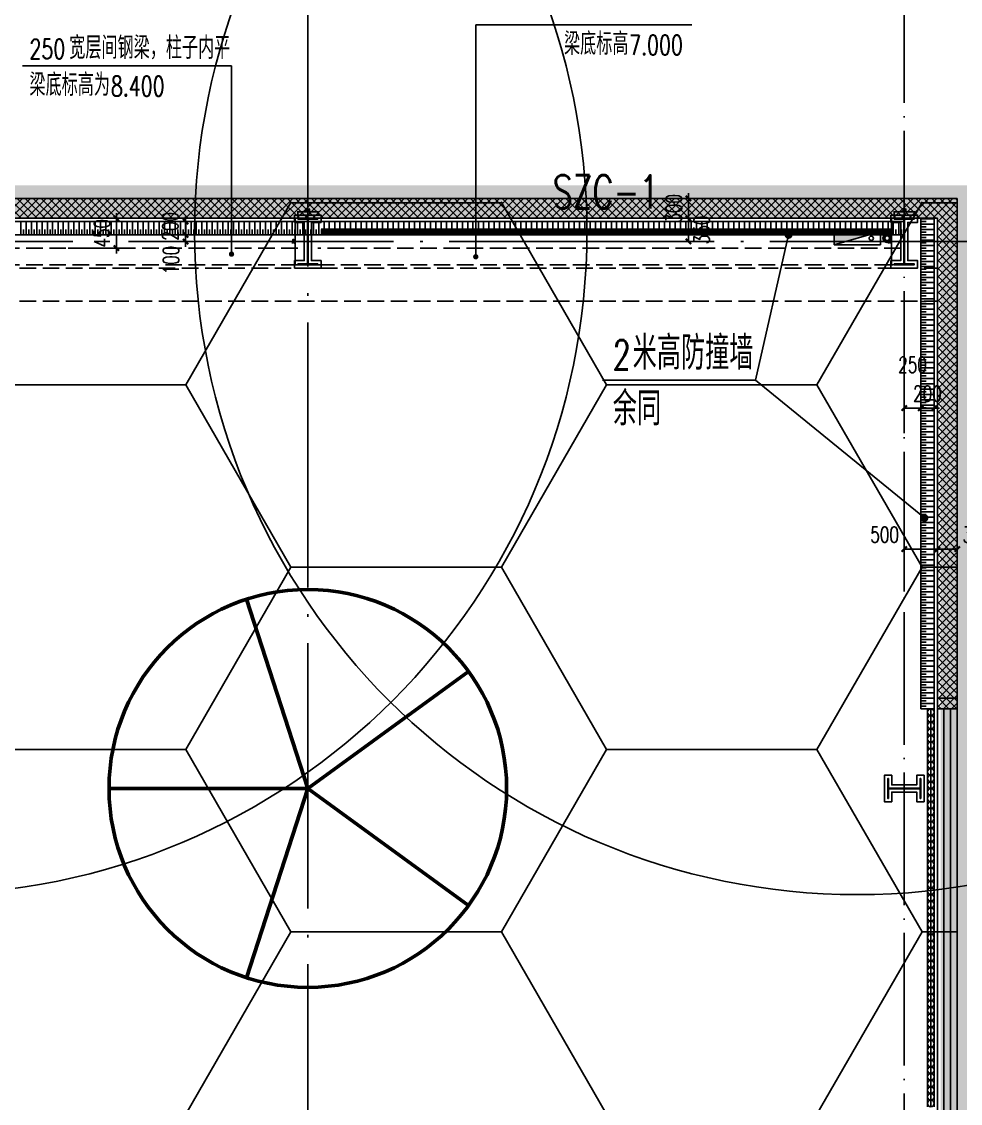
# Model space of a CAD drawing. Extents: x -821772 to -21949, y 506164 to 1049594.
# Drawn here: x -142173 to -128007, y 709570 to 725887 of the extents above; entities that cross this region are included whole.
import ezdxf
from ezdxf.enums import TextEntityAlignment as Align
from ezdxf.xclip import XClip

# ---------------------------------------------------------------- set-up
doc = ezdxf.new("R2010")
doc.units = 0
doc.header["$LTSCALE"] = 1000
doc.header["$MEASUREMENT"] = 0
doc.header["$XCLIPFRAME"] = 2
for name, pattern in [('10平面20250807_t3$0$CENTER', [2, 1.25, -0.25, 0.25, -0.25]), ('10平面20250807_t3$0$DASH', [0.35, 0.25, -0.1]), ('10平面20250807_t3$0$DOTE', [2.42, 2, -0.2, 0.02, -0.2]), ('DASH', [0.35, 0.25, -0.1])]:
    doc.linetypes.add(name, pattern=pattern)
doc.layers.get('Defpoints').update_dxf_attribs({"color": 210})
for name, color, linetype, lineweight in [('1-防火分区线', 201, 'DASH', 50), ('10平面20250807_t3$0$LG-ZF消防', 1, 'Continuous', 60), ('10平面20250807_t3$0$THIN', 8, 'Continuous', 0), ('10平面20250807_t3$0$柱间支撑', 8, '10平面20250807_t3$0$CENTER', 0)]:
    doc.layers.add(name, color=color, linetype=linetype, lineweight=lineweight)
for name, color, linetype in [('10平面20250807_t3$0$99平面图例外参$0$A-HATCH-2', 8, 'Continuous'), ('10平面20250807_t3$0$A-AXIS-DOTE', 8, '10平面20250807_t3$0$DOTE'), ('10平面20250807_t3$0$A-AXIS-DP', 8, 'Continuous'), ('10平面20250807_t3$0$A-AXIS-SYMB', 8, 'Continuous'), ('10平面20250807_t3$0$A-HATCH-2', 8, 'Continuous'), ('10平面20250807_t3$0$A-HRAIL', 8, 'Continuous'), ('10平面20250807_t3$0$A-LIN-V', 8, 'Continuous'), ('10平面20250807_t3$0$A-SFCE', 8, 'Continuous'), ('10平面20250807_t3$0$A-WINDOW', 8, 'Continuous'), ('10平面20250807_t3$0$AS-COLN', 8, 'Continuous'), ('10平面20250807_t3$0$AS-WALL', 8, 'Continuous'), ('10平面20250807_t3$0$AS-结构边线层', 8, 'Continuous'), ('10平面20250807_t3$0$CURTWALL', 8, 'Continuous'), ('10平面20250807_t3$0$DIM_SYMB', 8, 'Continuous'), ('10平面20250807_t3$0$PUB_HATCH', 8, 'Continuous'), ('10平面20250807_t3$0$PUB_TEXT', 8, 'Continuous'), ('10平面20250807_t3$0$SB_ZF消火栓', 10, 'Continuous'), ('PUB_HATCH', 8, 'Continuous')]:
    doc.layers.add(name, color=color, linetype=linetype)
doc.styles.add('10平面20250807_t3$0$_TCH_DIM', font='SIMPLEX', dxfattribs={"bigfont": 'GBCBIG'})
doc.styles.add('10平面20250807_t3$0$_TCH_DIM_T3', font='SIMPLEX', dxfattribs={"width": 0.705882, "bigfont": 'GBCBIG'})
doc.styles.add('10平面20250807_t3$0$TSSD_Rein', font='tj-romans1.shx', dxfattribs={"width": 0.7, "bigfont": 'tj-hztxt.shx'})
doc.dimstyles.new('10平面20250807_t3$0$_TCH_ARCH&&10', dxfattribs={"dimtxt": 29.75, "dimasz": 10, "dimexe": 10, "dimexo": 10, "dimgap": 12.625, "dimtad": 1, "dimdec": 0, "dimzin": 0, "dimdsep": 46, "dimtxsty": '10平面20250807_t3$0$_TCH_DIM_T3', "dimblk": '10平面20250807_t3$0$_ArchTick', "dimcen": 0.09, "dimclrt": 7, "dimazin": 2, "dimtfac": 1, "dimtdec": 0, "dimtix": 1, "dimtmove": 2, "dimatfit": 3, "dimfxl": 0, "dimtolj": 1, "dimtzin": 0, "dimarcsym": 0})
doc.dimstyles.new('10平面20250807_t3$0$_TCH_ARCH&&80', dxfattribs={"dimtxt": 238, "dimasz": 80, "dimexe": 80, "dimexo": 80, "dimgap": 101, "dimtad": 1, "dimdec": 0, "dimzin": 0, "dimdsep": 46, "dimtxsty": '10平面20250807_t3$0$_TCH_DIM_T3', "dimblk": '10平面20250807_t3$0$_ArchTick', "dimcen": 0.09, "dimclrt": 7, "dimazin": 2, "dimtfac": 1, "dimtdec": 0, "dimtix": 1, "dimtmove": 2, "dimatfit": 3, "dimfxl": 0, "dimtolj": 1, "dimtzin": 0, "dimarcsym": 0})
pattern_1 = [(45, (60, 0), (-60.000061, 60.000061), []), (135, (60, 0), (-60.000061, -60.000061), [])]

# ---------------------------------------------------------------- blocks, each defined once
blk = doc.blocks.new('10平面20250807_t3$0$dote')
at = {"layer": '10平面20250807_t3$0$A-AXIS-DOTE'}
blk.add_line((91882.2, -264080), (91882.2, 36662.3), dxfattribs=at)
at = {"layer": '10平面20250807_t3$0$A-AXIS-DOTE', "ltscale": 2}
for p, q in [((82882.2, -169748.9), (82882.2, -75950)), ((98696.4, -82250), (-75513.6, -82250))]:
    blk.add_line(p, q, dxfattribs=at)
blk = doc.blocks.new('10平面20250807_t3$0$42343243')
at = {"layer": '10平面20250807_t3$0$PUB_HATCH'}
h = blk.add_hatch(dxfattribs=at)
h.set_pattern_fill('多孔材料', color=256, scale=30, style=0)
h.set_pattern_definition(pattern_1)
h.paths.add_polyline_path([(-137854, 1223170), (-144654, 1223170), (-144354, 1222870), (-137854, 1222870)])
at = {"layer": '10平面20250807_t3$0$AS-WALL'}
for p, q in [((-137854, 1223170), (-144654, 1223170)), ((-137854, 1222870), (-137854, 1223170)), ((-137854, 1222870), (-144354, 1222870))]:
    blk.add_line(p, q, dxfattribs=at)
blk = doc.blocks.new('10平面20250807_t3$0$43243')
at = {"layer": '10平面20250807_t3$0$AS-结构边线层'}
blk.add_lwpolyline([(-155994, 639720), (-146454, 639720), (-146454, 640170), (-144354, 640170), (-144354, 639720), (-128354, 639720), (-128354, 658060), (-128054, 658060), (-128054, 681330), (-128354, 681330), (-128354, 696460), (-128054, 696460), (-128054, 715680), (-128354, 715680), (-128354, 722920), (-128354, 722920), (-144354, 722920), (-144354, 722470), (-146454, 722470), (-146454, 722920), (-155994, 722920)], dxfattribs=at)
blk = doc.blocks.new('10平面20250807_t3$0$_ArchTick')
at = {"color": 0, "linetype": 'ByBlock', "const_width": 0.4}
blk.add_lwpolyline([(-0.5, -0.5), (0.5, 0.5)], dxfattribs=at)
blk = doc.blocks.new('*D10469')
at = {"layer": '10平面20250807_t3$0$A-AXIS-DP', "color": 0, "lineweight": -2}
for p, q in [((-141470, 722920), (-140662, 722920)), ((-140742, 722920), (-140742, 723000)), ((-140742, 722470), (-140742, 722920)), ((-141470, 722470), (-140662, 722470)), ((-140742, 722470), (-140742, 722390))]:
    blk.add_line(p, q, dxfattribs=at)
at = {"layer": 'Defpoints', "color": 0}
for p in [(-141550, 722920), (-140742, 722920), (-141550, 722470)]:
    blk.add_point(p, dxfattribs=at)
at = {"layer": '10平面20250807_t3$0$A-AXIS-DP', "color": 0, "lineweight": -2, "xscale": 80, "yscale": 80, "zscale": 80}
for p, rotation in [((-140742, 722920), 270), ((-140742, 722470), 90)]:
    blk.add_blockref('10平面20250807_t3$0$_ArchTick', p, dxfattribs=dict(at, rotation=rotation))
at = {"layer": '10平面20250807_t3$0$A-AXIS-DP', "color": 7, "insert": (-140962, 722695), "char_height": 238, "attachment_point": 5, "rotation": 90, "style": '10平面20250807_t3$0$_TCH_DIM_T3'}
blk.add_mtext('\\A1;450', dxfattribs=at)
blk = doc.blocks.new('*D10488')
at = {"layer": '10平面20250807_t3$0$A-AXIS-DP', "color": 0, "lineweight": -2}
for p, q in [((-195790, 766880), (-195790, 766929)), ((-195790, 766919), (-195490, 766919)), ((-195490, 766880), (-195490, 766929))]:
    blk.add_line(p, q, dxfattribs=at)
at = {"layer": 'Defpoints', "color": 0}
for p in [(-195490, 766919), (-195790, 766870), (-195490, 766870)]:
    blk.add_point(p, dxfattribs=at)
at = {"layer": '10平面20250807_t3$0$A-AXIS-DP', "color": 0, "lineweight": -2, "xscale": 10, "yscale": 10, "zscale": 10, "rotation": 180}
blk.add_blockref('10平面20250807_t3$0$_ArchTick', (-195790, 766919), dxfattribs=at)
at = {"layer": '10平面20250807_t3$0$A-AXIS-DP', "color": 0, "lineweight": -2, "xscale": 10, "yscale": 10, "zscale": 10}
blk.add_blockref('10平面20250807_t3$0$_ArchTick', (-195490, 766919), dxfattribs=at)
at = {"layer": '10平面20250807_t3$0$A-AXIS-DP', "color": 7, "insert": (-195640, 766946), "char_height": 29.8, "attachment_point": 5, "style": '10平面20250807_t3$0$_TCH_DIM_T3'}
blk.add_mtext('\\A1;300', dxfattribs=at)
blk = doc.blocks.new('*D10489')
at = {"layer": '10平面20250807_t3$0$A-AXIS-DP', "color": 0, "lineweight": -2}
for p, q in [((-195800, 766820), (-195841, 766820)), ((-195831, 766120), (-195831, 766820)), ((-195800, 766120), (-195841, 766120))]:
    blk.add_line(p, q, dxfattribs=at)
at = {"layer": 'Defpoints', "color": 0}
for p in [(-195831, 766820), (-195790, 766820), (-195790, 766120)]:
    blk.add_point(p, dxfattribs=at)
at = {"layer": '10平面20250807_t3$0$A-AXIS-DP', "color": 0, "lineweight": -2, "xscale": 10, "yscale": 10, "zscale": 10}
for p, rotation in [((-195831, 766820), 90), ((-195831, 766120), 270)]:
    blk.add_blockref('10平面20250807_t3$0$_ArchTick', p, dxfattribs=dict(at, rotation=rotation))
at = {"layer": '10平面20250807_t3$0$A-AXIS-DP', "color": 7, "insert": (-195859, 766470), "char_height": 29.8, "attachment_point": 5, "rotation": 90, "style": '10平面20250807_t3$0$_TCH_DIM_T3'}
blk.add_mtext('\\A1;700', dxfattribs=at)
blk = doc.blocks.new('10平面20250807_t3$0$342343243')
at = {"layer": '10平面20250807_t3$0$A-AXIS-DP', "color": 5}
blk.add_lwpolyline([(-155704, 832070), (-155404, 832070), (-155404, 832058), (-155550, 832058), (-155550, 831582), (-155404, 831582), (-155404, 831570), (-155704, 831570), (-155704, 831582), (-155558, 831582), (-155558, 832058), (-155704, 832058), (-155704, 832070)], close=True, dxfattribs=at)
at = {"layer": '10平面20250807_t3$0$A-HATCH-2'}
blk.add_lwpolyline([(-155754, 832120), (-155354, 832120), (-155354, 832008), (-155500, 832008), (-155500, 831632), (-155354, 831632), (-155354, 831520), (-155754, 831520), (-155754, 831632), (-155608, 831632), (-155608, 832008), (-155754, 832008)], close=True, dxfattribs=at)
blk = doc.blocks.new('10平面20250807_t3$0$w42343')
at = {"layer": '10平面20250807_t3$0$A-HATCH-2', "linetype": '10平面20250807_t3$0$DASH'}
for p, q in [((-263654.2, 722170), (-128354.2, 722170)), ((-263654.2, 721670), (-128354.2, 721670))]:
    blk.add_line(p, q, dxfattribs=at)
blk = doc.blocks.new('10平面20250807_t3$0$w4324324')
at = {"layer": '10平面20250807_t3$0$A-HATCH-2', "lineweight": 60}
for q in [(-1694760, 686605), (-1697614, 684532), (-1691907, 684532), (-1696524, 681178), (-1692997, 681178)]:
    blk.add_line((-1694760, 683605), q, dxfattribs=at)
blk.add_circle((-1694760, 683605), 3000, dxfattribs=at)
blk = doc.blocks.new('10平面20250807_t3$0$ner546')
at = {"layer": '10平面20250807_t3$0$A-LIN-V'}
blk.add_blockref('10平面20250807_t3$0$w4324324', (631280, -64744), dxfattribs=at)
blk = doc.blocks.new('10平面20250807_t3$0$23124232432')
at = {"layer": '10平面20250807_t3$0$柱间支撑', "const_width": 100}
blk.add_lwpolyline([(-129054, 722720), (-137654, 722720)], dxfattribs=at)
at = {"layer": '10平面20250807_t3$0$THIN', "style": '10平面20250807_t3$0$TSSD_Rein', "width": 0.7}
blk.add_text('SZC-1', height=500, dxfattribs=at).set_placement((-133354, 722920), align=Align.BOTTOM_CENTER)
blk = doc.blocks.new('10平面20250807_t3$0$99平面图例外参$0$$LinePat$填挖边坡')
at = {"color": 0}
for p, q in [((0, 0), (0, -1500)), ((300, 0), (300, -600))]:
    blk.add_line(p, q, dxfattribs=at)
at = {"layer": 'Defpoints', "color": 0}
blk.add_point((600, 0), dxfattribs=at)
blk = doc.blocks.new('10平面20250807_t3$0$99平面图例外参$0$$LinePat$圆环')
for points in [[(0, 150), (300, 150)], [(0, 0), (300, 0)], [(0, -150), (300, -150)]]:
    blk.add_lwpolyline(points)
at = {"color": 0}
blk.add_circle((150, 0), 150, dxfattribs=at)
blk = doc.blocks.new('10平面20250807_t3$0$34242343243')
at = {"layer": '10平面20250807_t3$0$A-LIN-V'}
for p, q in [((-128858, 722870), (-144354, 722870)), ((-128604, 715520), (-128604, 722914)), ((-128404, 715520), (-128404, 722914)), ((-128858, 722670), (-144354, 722670)), ((-128404, 715520), (-128604, 715520))]:
    blk.add_line(p, q, dxfattribs=at)
at = {"layer": '10平面20250807_t3$0$99平面图例外参$0$A-HATCH-2', "color": 203, "yscale": 0.1333333333333333, "zscale": 0.1333333333333333}
for p, xscale, rotation in [((-142186, 722670), -0.1338169328393815, 179.9999999999118), ((-142106, 722670), -0.1338169328393815, 179.9999999999118), ((-142026, 722670), -0.1338169328393815, 179.9999999999118), ((-141945, 722670), -0.1338169328393815, 179.9999999999118), ((-141865, 722670), -0.1338169328393815, 179.9999999999118), ((-141785, 722670), -0.1338169328393815, 179.9999999999118), ((-141705, 722670), -0.1338169328393815, 179.9999999999118), ((-141624, 722670), -0.1338169328393815, 179.9999999999118), ((-141544, 722670), -0.1338169328393815, 179.9999999999118), ((-141464, 722670), -0.1338169328393815, 179.9999999999118), ((-141383, 722670), -0.1338169328393815, 179.9999999999118), ((-141303, 722670), -0.1338169328393815, 179.9999999999118), ((-141223, 722670), -0.1338169328393815, 179.9999999999118), ((-141143, 722670), -0.1338169328393815, 179.9999999999118), ((-141062, 722670), -0.1338169328393815, 179.9999999999118), ((-140982, 722670), -0.1338169328393815, 179.9999999999118), ((-140902, 722670), -0.1338169328393815, 179.9999999999118), ((-140821, 722670), -0.1338169328393815, 179.9999999999118), ((-140741, 722670), -0.1338169328393815, 179.9999999999118), ((-140661, 722670), -0.1338169328393815, 179.9999999999118), ((-140581, 722670), -0.1338169328393815, 179.9999999999118), ((-140500, 722670), -0.1338169328393815, 179.9999999999118), ((-140420, 722670), -0.1338169328393815, 179.9999999999118), ((-140340, 722670), -0.1338169328393815, 179.9999999999118), ((-140259, 722670), -0.1338169328393815, 179.9999999999118), ((-140179, 722670), -0.1338169328393815, 179.9999999999118), ((-140099, 722670), -0.1338169328393815, 179.9999999999118), ((-140019, 722670), -0.1338169328393815, 179.9999999999118), ((-139938, 722670), -0.1338169328393815, 179.9999999999118), ((-139858, 722670), -0.1338169328393815, 179.9999999999118), ((-139778, 722670), -0.1338169328393815, 179.9999999999118), ((-139697, 722670), -0.1338169328393815, 179.9999999999118), ((-139617, 722670), -0.1338169328393815, 179.9999999999118), ((-139537, 722670), -0.1338169328393815, 179.9999999999118), ((-139456, 722670), -0.1338169328393815, 179.9999999999118), ((-139376, 722670), -0.1338169328393815, 179.9999999999118), ((-139296, 722670), -0.1338169328393815, 179.9999999999118), ((-139216, 722670), -0.1338169328393815, 179.9999999999118), ((-139135, 722670), -0.1338169328393815, 179.9999999999118), ((-139055, 722670), -0.1338169328393815, 179.9999999999118), ((-138975, 722670), -0.1338169328393815, 179.9999999999118), ((-138894, 722670), -0.1338169328393815, 179.9999999999118), ((-138814, 722670), -0.1338169328393815, 179.9999999999118), ((-138734, 722670), -0.1338169328393815, 179.9999999999118), ((-138654, 722670), -0.1338169328393815, 179.9999999999118), ((-138573, 722670), -0.1338169328393815, 179.9999999999118), ((-138493, 722670), -0.1338169328393815, 179.9999999999118), ((-138413, 722670), -0.1338169328393815, 179.9999999999118), ((-138332, 722670), -0.1338169328393815, 179.9999999999118), ((-138252, 722670), -0.1338169328393815, 179.9999999999118), ((-138172, 722670), -0.1338169328393815, 179.9999999999118), ((-138092, 722670), -0.1338169328393815, 179.9999999999118), ((-138011, 722670), -0.1338169328393815, 179.9999999999118), ((-137931, 722670), -0.1338169328393815, 179.9999999999118), ((-137851, 722670), -0.1338169328393815, 179.9999999999118), ((-137770, 722670), -0.1338169328393815, 179.9999999999118), ((-137690, 722670), -0.1338169328393815, 179.9999999999118), ((-137610, 722670), -0.1338169328393815, 179.9999999999118), ((-137530, 722670), -0.1338169328393815, 179.9999999999118), ((-137449, 722670), -0.1338169328393815, 179.9999999999118), ((-137369, 722670), -0.1338169328393815, 179.9999999999118), ((-137289, 722670), -0.1338169328393815, 179.9999999999118), ((-137208, 722670), -0.1338169328393815, 179.9999999999118), ((-137128, 722670), -0.1338169328393815, 179.9999999999118), ((-137048, 722670), -0.1338169328393815, 179.9999999999118), ((-136967, 722670), -0.1338169328393815, 179.9999999999118), ((-136887, 722670), -0.1338169328393815, 179.9999999999118), ((-136807, 722670), -0.1338169328393815, 179.9999999999118), ((-136727, 722670), -0.1338169328393815, 179.9999999999118), ((-136646, 722670), -0.1338169328393815, 179.9999999999118), ((-136566, 722670), -0.1338169328393815, 179.9999999999118), ((-136486, 722670), -0.1338169328393815, 179.9999999999118), ((-136405, 722670), -0.1338169328393815, 179.9999999999118), ((-136325, 722670), -0.1338169328393815, 179.9999999999118), ((-136245, 722670), -0.1338169328393815, 179.9999999999118), ((-136165, 722670), -0.1338169328393815, 179.9999999999118), ((-136084, 722670), -0.1338169328393815, 179.9999999999118), ((-136004, 722670), -0.1338169328393815, 179.9999999999118), ((-135924, 722670), -0.1338169328393815, 179.9999999999118), ((-135843, 722670), -0.1338169328393815, 179.9999999999118), ((-135763, 722670), -0.1338169328393815, 179.9999999999118), ((-135683, 722670), -0.1338169328393815, 179.9999999999118), ((-135603, 722670), -0.1338169328393815, 179.9999999999118), ((-135522, 722670), -0.1338169328393815, 179.9999999999118), ((-135442, 722670), -0.1338169328393815, 179.9999999999118), ((-135362, 722670), -0.1338169328393815, 179.9999999999118), ((-135281, 722670), -0.1338169328393815, 179.9999999999118), ((-135201, 722670), -0.1338169328393815, 179.9999999999118), ((-135121, 722670), -0.1338169328393815, 179.9999999999118), ((-135041, 722670), -0.1338169328393815, 179.9999999999118), ((-134960, 722670), -0.1338169328393815, 179.9999999999118), ((-134880, 722670), -0.1338169328393815, 179.9999999999118), ((-134800, 722670), -0.1338169328393815, 179.9999999999118), ((-134719, 722670), -0.1338169328393815, 179.9999999999118), ((-134639, 722670), -0.1338169328393815, 179.9999999999118), ((-134559, 722670), -0.1338169328393815, 179.9999999999118), ((-134478, 722670), -0.1338169328393815, 179.9999999999118), ((-134398, 722670), -0.1338169328393815, 179.9999999999118), ((-134318, 722670), -0.1338169328393815, 179.9999999999118), ((-134238, 722670), -0.1338169328393815, 179.9999999999118), ((-134157, 722670), -0.1338169328393815, 179.9999999999118), ((-134077, 722670), -0.1338169328393815, 179.9999999999118), ((-133997, 722670), -0.1338169328393815, 179.9999999999118), ((-133916, 722670), -0.1338169328393815, 179.9999999999118), ((-133836, 722670), -0.1338169328393815, 179.9999999999118), ((-133756, 722670), -0.1338169328393815, 179.9999999999118), ((-133676, 722670), -0.1338169328393815, 179.9999999999118), ((-133595, 722670), -0.1338169328393815, 179.9999999999118), ((-133515, 722670), -0.1338169328393815, 179.9999999999118), ((-133435, 722670), -0.1338169328393815, 179.9999999999118), ((-133354, 722670), -0.1338169328393815, 179.9999999999118), ((-133274, 722670), -0.1338169328393815, 179.9999999999118), ((-133194, 722670), -0.1338169328393815, 179.9999999999118), ((-133114, 722670), -0.1338169328393815, 179.9999999999118), ((-133033, 722670), -0.1338169328393815, 179.9999999999118), ((-132953, 722670), -0.1338169328393815, 179.9999999999118), ((-132873, 722670), -0.1338169328393815, 179.9999999999118), ((-132792, 722670), -0.1338169328393815, 179.9999999999118), ((-132712, 722670), -0.1338169328393815, 179.9999999999118), ((-132632, 722670), -0.1338169328393815, 179.9999999999118), ((-132552, 722670), -0.1338169328393815, 179.9999999999118), ((-132471, 722670), -0.1338169328393815, 179.9999999999118), ((-132391, 722670), -0.1338169328393815, 179.9999999999118), ((-132311, 722670), -0.1338169328393815, 179.9999999999118), ((-132230, 722670), -0.1338169328393815, 179.9999999999118), ((-132150, 722670), -0.1338169328393815, 179.9999999999118), ((-132070, 722670), -0.1338169328393815, 179.9999999999118), ((-131989, 722670), -0.1338169328393815, 179.9999999999118), ((-131909, 722670), -0.1338169328393815, 179.9999999999118), ((-131829, 722670), -0.1338169328393815, 179.9999999999118), ((-131749, 722670), -0.1338169328393815, 179.9999999999118), ((-131668, 722670), -0.1338169328393815, 179.9999999999118), ((-131588, 722670), -0.1338169328393815, 179.9999999999118), ((-131508, 722670), -0.1338169328393815, 179.9999999999118), ((-131427, 722670), -0.1338169328393815, 179.9999999999118), ((-131347, 722670), -0.1338169328393815, 179.9999999999118), ((-131267, 722670), -0.1338169328393815, 179.9999999999118), ((-131187, 722670), -0.1338169328393815, 179.9999999999118), ((-131106, 722670), -0.1338169328393815, 179.9999999999118), ((-131026, 722670), -0.1338169328393815, 179.9999999999118), ((-130946, 722670), -0.1338169328393815, 179.9999999999118), ((-130865, 722670), -0.1338169328393815, 179.9999999999118), ((-130785, 722670), -0.1338169328393815, 179.9999999999118), ((-130705, 722670), -0.1338169328393815, 179.9999999999118), ((-130625, 722670), -0.1338169328393815, 179.9999999999118), ((-130544, 722670), -0.1338169328393815, 179.9999999999118), ((-130464, 722670), -0.1338169328393815, 179.9999999999118), ((-130384, 722670), -0.1338169328393815, 179.9999999999118), ((-130303, 722670), -0.1338169328393815, 179.9999999999118), ((-130223, 722670), -0.1338169328393815, 179.9999999999118), ((-130143, 722670), -0.1338169328393815, 179.9999999999118), ((-130063, 722670), -0.1338169328393815, 179.9999999999118), ((-129982, 722670), -0.1338169328393815, 179.9999999999118), ((-129902, 722670), -0.1338169328393815, 179.9999999999118), ((-129822, 722670), -0.1338169328393815, 179.9999999999118), ((-129741, 722670), -0.1338169328393815, 179.9999999999118), ((-129661, 722670), -0.1338169328393815, 179.9999999999118), ((-129581, 722670), -0.1338169328393815, 179.9999999999118), ((-129501, 722670), -0.1338169328393815, 179.9999999999118), ((-129420, 722670), -0.1338169328393815, 179.9999999999118), ((-129340, 722670), -0.1338169328393815, 179.9999999999118), ((-129260, 722670), -0.1338169328393815, 179.9999999999118), ((-129179, 722670), -0.1338169328393815, 179.9999999999118), ((-129099, 722670), -0.1338169328393815, 179.9999999999118), ((-129019, 722670), -0.1338169328393815, 179.9999999999118), ((-128938, 722670), -0.1338169328393815, 179.9999999999118), ((-128604, 722914), -0.133949268261889, 89.9999999991862), ((-128604, 722834), -0.133949268261889, 89.9999999991862), ((-128604, 722753), -0.133949268261889, 89.9999999991862), ((-128604, 722673), -0.133949268261889, 89.9999999991862), ((-128604, 722593), -0.133949268261889, 89.9999999991862), ((-128604, 722512), -0.133949268261889, 89.9999999991862), ((-128604, 722432), -0.133949268261889, 89.9999999991862), ((-128604, 722351), -0.133949268261889, 89.9999999991862), ((-128604, 722271), -0.133949268261889, 89.9999999991862), ((-128604, 722191), -0.133949268261889, 89.9999999991862), ((-128604, 722110), -0.133949268261889, 89.9999999991862), ((-128604, 722030), -0.133949268261889, 89.9999999991862), ((-128604, 721950), -0.133949268261889, 89.9999999991862), ((-128604, 721869), -0.133949268261889, 89.9999999991862), ((-128604, 721789), -0.133949268261889, 89.9999999991862), ((-128604, 721708), -0.133949268261889, 89.9999999991862), ((-128604, 721628), -0.133949268261889, 89.9999999991862), ((-128604, 721548), -0.133949268261889, 89.9999999991862), ((-128604, 721467), -0.133949268261889, 89.9999999991862), ((-128604, 721387), -0.133949268261889, 89.9999999991862), ((-128604, 721307), -0.133949268261889, 89.9999999991862), ((-128604, 721226), -0.133949268261889, 89.9999999991862), ((-128604, 721146), -0.133949268261889, 89.9999999991862), ((-128604, 721065), -0.133949268261889, 89.9999999991862), ((-128604, 720985), -0.133949268261889, 89.9999999991862), ((-128604, 720905), -0.133949268261889, 89.9999999991862), ((-128604, 720824), -0.133949268261889, 89.9999999991862), ((-128604, 720744), -0.133949268261889, 89.9999999991862), ((-128604, 720664), -0.133949268261889, 89.9999999991862), ((-128604, 720583), -0.133949268261889, 89.9999999991862), ((-128604, 720503), -0.133949268261889, 89.9999999991862), ((-128604, 720423), -0.133949268261889, 89.9999999991862), ((-128604, 720342), -0.133949268261889, 89.9999999991862), ((-128604, 720262), -0.133949268261889, 89.9999999991862), ((-128604, 720181), -0.133949268261889, 89.9999999991862), ((-128604, 720101), -0.133949268261889, 89.9999999991862), ((-128604, 720021), -0.133949268261889, 89.9999999991862), ((-128604, 719940), -0.133949268261889, 89.9999999991862), ((-128604, 719860), -0.133949268261889, 89.9999999991862), ((-128604, 719780), -0.133949268261889, 89.9999999991862), ((-128604, 719699), -0.133949268261889, 89.9999999991862), ((-128604, 719619), -0.133949268261889, 89.9999999991862), ((-128604, 719538), -0.133949268261889, 89.9999999991862), ((-128604, 719458), -0.133949268261889, 89.9999999991862), ((-128604, 719378), -0.133949268261889, 89.9999999991862), ((-128604, 719297), -0.133949268261889, 89.9999999991862), ((-128604, 719217), -0.133949268261889, 89.9999999991862), ((-128604, 719137), -0.133949268261889, 89.9999999991862), ((-128604, 719056), -0.133949268261889, 89.9999999991862), ((-128604, 718976), -0.133949268261889, 89.9999999991862), ((-128604, 718896), -0.133949268261889, 89.9999999991862), ((-128604, 718815), -0.133949268261889, 89.9999999991862), ((-128604, 718735), -0.133949268261889, 89.9999999991862), ((-128604, 718654), -0.133949268261889, 89.9999999991862), ((-128604, 718574), -0.133949268261889, 89.9999999991862), ((-128604, 718494), -0.133949268261889, 89.9999999991862), ((-128604, 718413), -0.133949268261889, 89.9999999991862), ((-128604, 718333), -0.133949268261889, 89.9999999991862), ((-128604, 718253), -0.133949268261889, 89.9999999991862), ((-128604, 718172), -0.133949268261889, 89.9999999991862), ((-128604, 718092), -0.133949268261889, 89.9999999991862), ((-128604, 718011), -0.133949268261889, 89.9999999991862), ((-128604, 717931), -0.133949268261889, 89.9999999991862), ((-128604, 717851), -0.133949268261889, 89.9999999991862), ((-128604, 717770), -0.133949268261889, 89.9999999991862), ((-128604, 717690), -0.133949268261889, 89.9999999991862), ((-128604, 717610), -0.133949268261889, 89.9999999991862), ((-128604, 717529), -0.133949268261889, 89.9999999991862), ((-128604, 717449), -0.133949268261889, 89.9999999991862), ((-128604, 717368), -0.133949268261889, 89.9999999991862), ((-128604, 717288), -0.133949268261889, 89.9999999991862), ((-128604, 717208), -0.133949268261889, 89.9999999991862), ((-128604, 717127), -0.133949268261889, 89.9999999991862), ((-128604, 717047), -0.133949268261889, 89.9999999991862), ((-128604, 716967), -0.133949268261889, 89.9999999991862), ((-128604, 716886), -0.133949268261889, 89.9999999991862), ((-128604, 716806), -0.133949268261889, 89.9999999991862), ((-128604, 716726), -0.133949268261889, 89.9999999991862), ((-128604, 716645), -0.133949268261889, 89.9999999991862), ((-128604, 716565), -0.133949268261889, 89.9999999991862), ((-128604, 716484), -0.133949268261889, 89.9999999991862), ((-128604, 716404), -0.133949268261889, 89.9999999991862), ((-128604, 716324), -0.133949268261889, 89.9999999991862), ((-128604, 716243), -0.133949268261889, 89.9999999991862), ((-128604, 716163), -0.133949268261889, 89.9999999991862), ((-128604, 716083), -0.133949268261889, 89.9999999991862), ((-128604, 716002), -0.133949268261889, 89.9999999991862), ((-128604, 715922), -0.133949268261889, 89.9999999991862), ((-128604, 715841), -0.133949268261889, 89.9999999991862), ((-128604, 715761), -0.133949268261889, 89.9999999991862), ((-128604, 715681), -0.133949268261889, 89.9999999991862), ((-128604, 715600), -0.133949268261889, 89.9999999991862)]:
    blk.add_blockref('10平面20250807_t3$0$99平面图例外参$0$$LinePat$填挖边坡', p, dxfattribs=dict(at, xscale=xscale, rotation=rotation))
at = {"layer": '10平面20250807_t3$0$A-HRAIL', "xscale": 0.3333333333304609, "yscale": 0.3333333333304609, "zscale": 0.3333333333304609, "rotation": 90}
for p in [(-128454, 715420), (-128454, 715320), (-128454, 715220), (-128454, 715120), (-128454, 715020), (-128454, 714920), (-128454, 714820), (-128454, 714720), (-128454, 714620), (-128454, 714520), (-128454, 714420), (-128454, 714320), (-128454, 714220), (-128454, 714120), (-128454, 714020), (-128454, 713920), (-128454, 713820), (-128454, 713720), (-128454, 713620), (-128454, 713520), (-128454, 713420), (-128454, 713320), (-128454, 713220), (-128454, 713120), (-128454, 713020), (-128454, 712920), (-128454, 712820), (-128454, 712720), (-128454, 712620), (-128454, 712520), (-128454, 712420), (-128454, 712320), (-128454, 712220), (-128454, 712120), (-128454, 712020), (-128454, 711920), (-128454, 711820), (-128454, 711720), (-128454, 711620), (-128454, 711520), (-128454, 711420), (-128454, 711320), (-128454, 711220), (-128454, 711120), (-128454, 711020), (-128454, 710920), (-128454, 710820), (-128454, 710720), (-128454, 710620), (-128454, 710520), (-128454, 710420), (-128454, 710320), (-128454, 710220), (-128454, 710120), (-128454, 710020), (-128454, 709920), (-128454, 709820), (-128454, 709720), (-128454, 709620), (-128454, 709520)]:
    blk.add_blockref('10平面20250807_t3$0$99平面图例外参$0$$LinePat$圆环', p, dxfattribs=at)
blk = doc.blocks.new('10平面20250807_t3$0$A$C5D961328')
at = {"layer": '10平面20250807_t3$0$SB_ZF消火栓'}
blk.add_hatch(color=256, dxfattribs=at).paths.add_polyline_path([(0, 40), (700, 40), (700, 240)])
at = {"layer": '10平面20250807_t3$0$A-LIN-V', "ltscale": 500}
blk.add_circle((350, 40), 10001, dxfattribs=at)
at = {"layer": '10平面20250807_t3$0$SB_ZF消火栓'}
for p, q in [((700, 240), (0, 240)), ((0, 240), (0, 40)), ((700, 240), (0, 40)), ((700, 240), (700, 40)), ((0, 40), (700, 40))]:
    blk.add_line(p, q, dxfattribs=at)
at = {"layer": '10平面20250807_t3$0$SB_ZF消火栓', "color": 1}
blk.add_circle((140, 140), 32.5, dxfattribs=at)
blk = doc.blocks.new('10平面20250807_t3$0$43242343')
at = {"layer": '10平面20250807_t3$0$LG-ZF消防', "linetype": 'Continuous'}
blk.add_circle((-129111, 722620), 50, dxfattribs=at)
blk = doc.blocks.new('10平面20250807_t3$0$234243242332')
at = {"layer": '10平面20250807_t3$0$LG-ZF消防', "linetype": 'Continuous'}
blk.add_blockref('10平面20250807_t3$0$43242343', (0, 0), dxfattribs=at)
at = {"layer": '10平面20250807_t3$0$SB_ZF消火栓', "xscale": -1, "rotation": 180}
blk.add_blockref('10平面20250807_t3$0$A$C5D961328', (-143994, 722760), dxfattribs=at)
at = {"layer": '10平面20250807_t3$0$SB_ZF消火栓', "rotation": 180}
blk.add_blockref('10平面20250807_t3$0$A$C5D961328', (-129211, 722760), dxfattribs=at)
blk = doc.blocks.new('*D11344')
at = {"layer": '10平面20250807_t3$0$A-AXIS-DP', "color": 0, "lineweight": -2}
for p, q in [((-139698, 722670), (-139698, 722750)), ((-139330, 722670), (-139778, 722670)), ((-139330, 722570), (-139778, 722570)), ((-139698, 722570), (-139698, 722670)), ((-139698, 722570), (-139698, 722490))]:
    blk.add_line(p, q, dxfattribs=at)
at = {"layer": 'Defpoints', "color": 0}
for p in [(-139698, 722670), (-139250, 722670), (-139250, 722570)]:
    blk.add_point(p, dxfattribs=at)
at = {"layer": '10平面20250807_t3$0$A-AXIS-DP', "color": 0, "lineweight": -2, "xscale": 80, "yscale": 80, "zscale": 80}
for p, rotation in [((-139698, 722670), 270), ((-139698, 722570), 90)]:
    blk.add_blockref('10平面20250807_t3$0$_ArchTick', p, dxfattribs=dict(at, rotation=rotation))
at = {"layer": '10平面20250807_t3$0$A-AXIS-DP', "color": 7, "insert": (-139918, 722290), "char_height": 238, "attachment_point": 5, "rotation": 90, "style": '10平面20250807_t3$0$_TCH_DIM_T3'}
blk.add_mtext('\\A1;100', dxfattribs=at)
blk = doc.blocks.new('*D11345')
at = {"layer": '10平面20250807_t3$0$A-AXIS-DP', "color": 0, "lineweight": -2}
for p, q in [((-139330, 722870), (-139778, 722870)), ((-139698, 722870), (-139698, 722950)), ((-139698, 722670), (-139698, 722870)), ((-139330, 722670), (-139778, 722670)), ((-139698, 722670), (-139698, 722590))]:
    blk.add_line(p, q, dxfattribs=at)
at = {"layer": 'Defpoints', "color": 0}
for p in [(-139698, 722870), (-139250, 722870), (-139250, 722670)]:
    blk.add_point(p, dxfattribs=at)
at = {"layer": '10平面20250807_t3$0$A-AXIS-DP', "color": 0, "lineweight": -2, "xscale": 80, "yscale": 80, "zscale": 80}
for p, rotation in [((-139698, 722870), 270), ((-139698, 722670), 90)]:
    blk.add_blockref('10平面20250807_t3$0$_ArchTick', p, dxfattribs=dict(at, rotation=rotation))
at = {"layer": '10平面20250807_t3$0$A-AXIS-DP', "color": 7, "insert": (-139930, 722800), "char_height": 238, "attachment_point": 5, "rotation": 90, "style": '10平面20250807_t3$0$_TCH_DIM_T3'}
blk.add_mtext('\\A1;200', dxfattribs=at)
blk = doc.blocks.new('*D11346')
at = {"layer": '10平面20250807_t3$0$A-AXIS-DP', "color": 0, "lineweight": -2}
for p, q in [((-128854, 719680), (-128854, 720136)), ((-128604, 719680), (-128604, 720136)), ((-128854, 720056), (-128604, 720056))]:
    blk.add_line(p, q, dxfattribs=at)
at = {"layer": 'Defpoints', "color": 0}
for p in [(-128604, 720056), (-128854, 719600), (-128604, 719600)]:
    blk.add_point(p, dxfattribs=at)
at = {"layer": '10平面20250807_t3$0$A-AXIS-DP', "color": 0, "lineweight": -2, "xscale": 80, "yscale": 80, "zscale": 80, "rotation": 180}
blk.add_blockref('10平面20250807_t3$0$_ArchTick', (-128854, 720056), dxfattribs=at)
at = {"layer": '10平面20250807_t3$0$A-AXIS-DP', "color": 0, "lineweight": -2, "xscale": 80, "yscale": 80, "zscale": 80}
blk.add_blockref('10平面20250807_t3$0$_ArchTick', (-128604, 720056), dxfattribs=at)
at = {"layer": '10平面20250807_t3$0$A-AXIS-DP', "color": 7, "insert": (-128729, 720710), "char_height": 238, "attachment_point": 5, "style": '10平面20250807_t3$0$_TCH_DIM_T3'}
blk.add_mtext('\\A1;250', dxfattribs=at)
blk = doc.blocks.new('*D11347')
at = {"layer": '10平面20250807_t3$0$A-AXIS-DP', "color": 0, "lineweight": -2}
for p, q in [((-128604, 719680), (-128604, 720136)), ((-128404, 719680), (-128404, 720136)), ((-128604, 720056), (-128684, 720056)), ((-128604, 720056), (-128404, 720056)), ((-128404, 720056), (-128324, 720056))]:
    blk.add_line(p, q, dxfattribs=at)
at = {"layer": 'Defpoints', "color": 0}
for p in [(-128404, 720056), (-128604, 719600), (-128404, 719600)]:
    blk.add_point(p, dxfattribs=at)
at = {"layer": '10平面20250807_t3$0$A-AXIS-DP', "color": 0, "lineweight": -2, "xscale": 80, "yscale": 80, "zscale": 80}
blk.add_blockref('10平面20250807_t3$0$_ArchTick', (-128604, 720056), dxfattribs=at)
at = {"layer": '10平面20250807_t3$0$A-AXIS-DP', "color": 0, "lineweight": -2, "xscale": 80, "yscale": 80, "zscale": 80, "rotation": 180}
blk.add_blockref('10平面20250807_t3$0$_ArchTick', (-128404, 720056), dxfattribs=at)
at = {"layer": '10平面20250807_t3$0$A-AXIS-DP', "color": 7, "insert": (-128504, 720276), "char_height": 238, "attachment_point": 5, "style": '10平面20250807_t3$0$_TCH_DIM_T3'}
blk.add_mtext('\\A1;200', dxfattribs=at)
blk = doc.blocks.new('*D11748')
at = {"layer": '10平面20250807_t3$0$A-AXIS-DP', "color": 0, "lineweight": -2}
for p, q in [((-128854, 717290), (-128854, 718010)), ((-128354, 717290), (-128354, 718010)), ((-128854, 717930), (-128354, 717930))]:
    blk.add_line(p, q, dxfattribs=at)
at = {"layer": 'Defpoints', "color": 0}
for p in [(-128354, 717930), (-128854, 717210), (-128354, 717210)]:
    blk.add_point(p, dxfattribs=at)
at = {"layer": '10平面20250807_t3$0$A-AXIS-DP', "color": 0, "lineweight": -2, "xscale": 80, "yscale": 80, "zscale": 80, "rotation": 180}
blk.add_blockref('10平面20250807_t3$0$_ArchTick', (-128854, 717930), dxfattribs=at)
at = {"layer": '10平面20250807_t3$0$A-AXIS-DP', "color": 0, "lineweight": -2, "xscale": 80, "yscale": 80, "zscale": 80}
blk.add_blockref('10平面20250807_t3$0$_ArchTick', (-128354, 717930), dxfattribs=at)
at = {"layer": '10平面20250807_t3$0$A-AXIS-DP', "color": 7, "insert": (-129150, 718150), "char_height": 238, "attachment_point": 5, "style": '10平面20250807_t3$0$_TCH_DIM_T3'}
blk.add_mtext('\\A1;500', dxfattribs=at)
blk = doc.blocks.new('*D11749')
at = {"layer": '10平面20250807_t3$0$A-AXIS-DP', "color": 0, "lineweight": -2}
for p, q in [((-128354, 717290), (-128354, 718010)), ((-128054, 717290), (-128054, 718010)), ((-128354, 717930), (-128054, 717930))]:
    blk.add_line(p, q, dxfattribs=at)
at = {"layer": 'Defpoints', "color": 0}
for p in [(-128054, 717930), (-128354, 717210), (-128054, 717210)]:
    blk.add_point(p, dxfattribs=at)
at = {"layer": '10平面20250807_t3$0$A-AXIS-DP', "color": 0, "lineweight": -2, "xscale": 80, "yscale": 80, "zscale": 80, "rotation": 180}
blk.add_blockref('10平面20250807_t3$0$_ArchTick', (-128354, 717930), dxfattribs=at)
at = {"layer": '10平面20250807_t3$0$A-AXIS-DP', "color": 0, "lineweight": -2, "xscale": 80, "yscale": 80, "zscale": 80}
blk.add_blockref('10平面20250807_t3$0$_ArchTick', (-128054, 717930), dxfattribs=at)
at = {"layer": '10平面20250807_t3$0$A-AXIS-DP', "color": 7, "insert": (-127758, 718150), "char_height": 238, "attachment_point": 5, "style": '10平面20250807_t3$0$_TCH_DIM_T3'}
blk.add_mtext('\\A1;300', dxfattribs=at)
blk = doc.blocks.new('*D11750')
at = {"layer": '10平面20250807_t3$0$A-AXIS-DP', "color": 0, "lineweight": -2}
for p, q in [((-132450, 722920), (-132031, 722920)), ((-132111, 722570), (-132111, 722920)), ((-132450, 722570), (-132031, 722570))]:
    blk.add_line(p, q, dxfattribs=at)
at = {"layer": 'Defpoints', "color": 0}
for p in [(-132530, 722920), (-132111, 722920), (-132530, 722570)]:
    blk.add_point(p, dxfattribs=at)
at = {"layer": '10平面20250807_t3$0$A-AXIS-DP', "color": 0, "lineweight": -2, "xscale": 80, "yscale": 80, "zscale": 80}
for p, rotation in [((-132111, 722920), 90), ((-132111, 722570), 270)]:
    blk.add_blockref('10平面20250807_t3$0$_ArchTick', p, dxfattribs=dict(at, rotation=rotation))
at = {"layer": '10平面20250807_t3$0$A-AXIS-DP', "color": 7, "insert": (-131910, 722745), "char_height": 238, "attachment_point": 5, "rotation": 90, "style": '10平面20250807_t3$0$_TCH_DIM_T3'}
blk.add_mtext('\\A1;350', dxfattribs=at)
blk = doc.blocks.new('*D11751')
at = {"layer": '10平面20250807_t3$0$A-AXIS-DP', "color": 0, "lineweight": -2}
for p, q in [((-132450, 723220), (-132031, 723220)), ((-132111, 723220), (-132111, 723300)), ((-132111, 722920), (-132111, 723220)), ((-132450, 722920), (-132031, 722920)), ((-132111, 722920), (-132111, 722840))]:
    blk.add_line(p, q, dxfattribs=at)
at = {"layer": 'Defpoints', "color": 0}
for p in [(-132530, 723220), (-132111, 723220), (-132530, 722920)]:
    blk.add_point(p, dxfattribs=at)
at = {"layer": '10平面20250807_t3$0$A-AXIS-DP', "color": 0, "lineweight": -2, "xscale": 80, "yscale": 80, "zscale": 80}
for p, rotation in [((-132111, 723220), 270), ((-132111, 722920), 90)]:
    blk.add_blockref('10平面20250807_t3$0$_ArchTick', p, dxfattribs=dict(at, rotation=rotation))
at = {"layer": '10平面20250807_t3$0$A-AXIS-DP', "color": 7, "insert": (-132331, 723070), "char_height": 238, "attachment_point": 5, "rotation": 90, "style": '10平面20250807_t3$0$_TCH_DIM_T3'}
blk.add_mtext('\\A1;300', dxfattribs=at)
blk = doc.blocks.new('10平面20250807_t3$0$3243243')
at = {"layer": '10平面20250807_t3$0$A-AXIS-SYMB'}
for p, q in [((-135320, 722340), (-135320, 725840)), ((-135320, 725840), (-132060, 725840)), ((-139005.8, 725220), (-142160, 725220)), ((-139005.8, 722380), (-139005.8, 725220))]:
    blk.add_line(p, q, dxfattribs=at)
at = {"layer": '10平面20250807_t3$0$A-AXIS-SYMB', "const_width": 40}
for points in [[(-139005.8, 722360, 1), (-139005.8, 722400, 1)], [(-135320, 722320, 1), (-135320, 722360, 1)]]:
    blk.add_lwpolyline(points, format="xyb", close=True, dxfattribs=at)
at = {"layer": '10平面20250807_t3$0$A-SFCE', "color": 2, "linetype": '10平面20250807_t3$0$DASH'}
for p, q in [((-138004.2, 722470), (-146704.2, 722470)), ((-138004.2, 722220), (-146704.2, 722220))]:
    blk.add_line(p, q, dxfattribs=at)
at = {"layer": '10平面20250807_t3$0$A-SFCE', "linetype": '10平面20250807_t3$0$DASH'}
for p, q in [((-128908.2, 722470), (-137704.2, 722470)), ((-129054.2, 722220), (-137704.2, 722220))]:
    blk.add_line(p, q, dxfattribs=at)
at = {"layer": '10平面20250807_t3$0$PUB_TEXT', "style": '10平面20250807_t3$0$_TCH_DIM', "width": 0.705882}
for s, p in [('250', (-142055, 725325)), ('7.000', (-133005, 725385)), ('8.400', (-140826.3, 724765))]:
    blk.add_text(s, height=297.5, dxfattribs=at).set_placement(p)
at = {"layer": '10平面20250807_t3$0$PUB_TEXT', "style": '10平面20250807_t3$0$_TCH_DIM'}
for s, p in [('宽层间钢梁，柱子内平', (-141455, 725325)), ('梁底标高', (-133988, 725385)), ('梁底标高为', (-142055, 724765))]:
    blk.add_text(s, height=337.59, dxfattribs=at).set_placement(p)
at = {"layer": '10平面20250807_t3$0$A-AXIS-DP', "color": 1}
dim = blk.add_aligned_dim(p1=(-141550, 722470), p2=(-141550, 722920), distance=-808, dimstyle='10平面20250807_t3$0$_TCH_ARCH&&80', dxfattribs=at)
dim.commit()
dim.dimension.update_dxf_attribs({"geometry": '*D10469', "text_midpoint": (-140962, 722695)})
blk = doc.blocks.new('10平面20250807_t3$0$nt66')
at = {"layer": '10平面20250807_t3$0$A-HATCH-2'}
blk.add_lwpolyline([(-195840, 766870), (-195440, 766870), (-195440, 766758), (-195586, 766758), (-195586, 766182), (-195440, 766182), (-195440, 766070), (-195840, 766070), (-195840, 766182), (-195694, 766182), (-195694, 766758), (-195840, 766758)], close=True, dxfattribs=at)
at = {"layer": '10平面20250807_t3$0$AS-COLN'}
blk.add_lwpolyline([(-195790, 766820), (-195490, 766820), (-195490, 766808), (-195636, 766808), (-195636, 766132), (-195490, 766132), (-195490, 766120), (-195790, 766120), (-195790, 766132), (-195644, 766132), (-195644, 766808), (-195790, 766808)], close=True, dxfattribs=at)
at = {"layer": '10平面20250807_t3$0$A-AXIS-DP'}
for p1, p2, distance, picture, middle in [((-195790, 766870), (-195490, 766870), 48.8, '*D10488', (-195640, 766946.2)), ((-195790, 766120), (-195790, 766820), 41.2, '*D10489', (-195858.7, 766470))]:
    dim = blk.add_aligned_dim(p1=p1, p2=p2, distance=distance, dimstyle='10平面20250807_t3$0$_TCH_ARCH&&10', dxfattribs=at)
    dim.commit()
    dim.dimension.update_dxf_attribs({"geometry": picture, "text_midpoint": middle})
blk = doc.blocks.new('10平面20250807_t3$0$33333')
for p in [(57786, -43900), (66786, -43900)]:
    blk.add_blockref('10平面20250807_t3$0$nt66', p)
at = {"layer": '10平面20250807_t3$0$A-AXIS-DP', "rotation": 270}
blk.add_blockref('10平面20250807_t3$0$342343243', (-960674, 558766), dxfattribs=at)
blk = doc.blocks.new('10平面20250807_t3')
at = {"layer": '10平面20250807_t3$0$PUB_HATCH'}
h = blk.add_hatch(dxfattribs=at)
h.set_pattern_fill('多孔材料', color=256, scale=30, style=0)
h.set_pattern_definition(pattern_1)
h.paths.add_polyline_path([(-128204.2, 723020), (-128204.2, 723220), (-137854.2, 723220), (-137854.2, 722920), (-128354.2, 722920)])
h = blk.add_hatch(dxfattribs=at)
h.set_pattern_fill('多孔材料', color=256, scale=30, style=0)
h.set_pattern_definition(pattern_1)
h.paths.add_polyline_path([(-128054.2, 723220), (-128204.2, 723220), (-128204.2, 723020), (-128054.2, 722920)])
h = blk.add_hatch(dxfattribs=at)
h.set_pattern_fill('多孔材料', color=256, scale=30, style=0)
h.set_pattern_definition(pattern_1)
h.paths.add_polyline_path([(-128204.2, 723020), (-128354.2, 722920), (-128354.2, 715520), (-128054.2, 715520), (-128054.2, 722920)])
at = {"layer": '10平面20250807_t3$0$AS-WALL'}
for p, q in [((-128204.2, 723220), (-137854.2, 723220)), ((-137854.2, 722920), (-137854.2, 723220)), ((-128054.2, 723220), (-128204.2, 723220)), ((-128054.2, 722920), (-128054.2, 723220)), ((-128354.2, 722920), (-137854.2, 722920)), ((-128354.2, 722920), (-128354.2, 715520)), ((-128054.2, 722920), (-128054.2, 715520)), ((-128054.2, 722920), (-128054.2, 722920)), ((-128054.2, 715520), (-128354.2, 715520))]:
    blk.add_line(p, q, dxfattribs=at)
at = {"layer": '10平面20250807_t3$0$CURTWALL'}
for p, q in [((-128354.2, 715520), (-128354.2, 696620)), ((-128054.2, 715520), (-128354.2, 715520)), ((-128254.2, 715520), (-128254.2, 696620)), ((-128154.2, 715520), (-128154.2, 696620)), ((-128054.2, 715520), (-128054.2, 696620))]:
    blk.add_line(p, q, dxfattribs=at)
at = {"layer": '10平面20250807_t3$0$DIM_SYMB'}
for p, q in [((-130600, 722670), (-131100, 720480)), ((-131100, 720480), (-133410, 720480)), ((-128550, 718400), (-131100, 720480))]:
    blk.add_line(p, q, dxfattribs=at)
at = {"layer": '10平面20250807_t3$0$DIM_SYMB', "const_width": 60}
for points in [[(-130593.3, 722699.2, 1), (-130606.7, 722640.8, 1)], [(-128526.8, 718381, 1), (-128573.2, 718419, 1)]]:
    blk.add_lwpolyline(points, format="xyb", close=True, dxfattribs=at)
at = {"layer": '10平面20250807_t3$0$A-AXIS-DP'}
blk.add_blockref('10平面20250807_t3$0$3243243', (0, 0), dxfattribs=at)
at = {"layer": '10平面20250807_t3$0$A-LIN-V', "rotation": 90.00000000000001}
blk.add_blockref('10平面20250807_t3$0$ner546', (481006.5, 1777800), dxfattribs=at)
at = {"layer": '10平面20250807_t3$0$A-WINDOW'}
for name, p in [('10平面20250807_t3$0$43243', (0, 0)), ('10平面20250807_t3$0$42343243', (0, -499950)), ('10平面20250807_t3$0$33333', (0, 0)), ('10平面20250807_t3$0$w42343', (0, 0))]:
    blk.add_blockref(name, p, dxfattribs=at)
at = {"layer": '10平面20250807_t3$0$AS-WALL'}
blk.add_blockref('10平面20250807_t3$0$dote', (-220736.4, 804820), dxfattribs=at)
at = {"layer": '10平面20250807_t3$0$DIM_SYMB'}
blk.add_blockref('10平面20250807_t3$0$34242343243', (0, 0), dxfattribs=at)
at = {"layer": '10平面20250807_t3$0$SB_ZF消火栓', "linetype": 'Continuous'}
blk.add_blockref('10平面20250807_t3$0$234243242332', (0, 0), dxfattribs=at)
at = {"layer": '10平面20250807_t3$0$柱间支撑'}
blk.add_blockref('10平面20250807_t3$0$23124232432', (0, 0), dxfattribs=at)
at = {"layer": '10平面20250807_t3$0$PUB_TEXT', "style": '10平面20250807_t3$0$_TCH_DIM', "width": 0.705882}
blk.add_text('2', height=446.2, dxfattribs=at).set_placement((-133252.5, 720637.5))
at = {"layer": '10平面20250807_t3$0$PUB_TEXT', "style": '10平面20250807_t3$0$_TCH_DIM'}
for s, p in [('米高防撞墙', (-132952.5, 720637.5)), ('余同', (-133252.5, 719797.5))]:
    blk.add_text(s, height=506.38, dxfattribs=at).set_placement(p)
at = {"layer": '10平面20250807_t3$0$A-AXIS-DP'}
for p1, p2, distance, picture, middle in [((-132530, 722920), (-132530, 723220), -419.3, '*D11751', (-132330.7, 723070)), ((-128604.2, 719600), (-128404.2, 719600), 456, '*D11347', (-128504.2, 720276))]:
    dim = blk.add_aligned_dim(p1=p1, p2=p2, distance=distance, dimstyle='10平面20250807_t3$0$_TCH_ARCH&&80', dxfattribs=at)
    dim.commit()
    dim.dimension.update_dxf_attribs({"geometry": picture, "text_midpoint": middle})
for base, p1, p2, angle, picture, middle in [((-139698, 722870), (-139250, 722670), (-139250, 722870), 90, '*D11345', (-139930, 722800)), ((-132110.7, 722920), (-132530, 722570), (-132530, 722920), 90, '*D11750', (-131910, 722745)), ((-139698, 722670), (-139250, 722570), (-139250, 722670), 90, '*D11344', (-139918, 722290)), ((-128604.2, 720056), (-128854.2, 719600), (-128604.2, 719600), 360, '*D11346', (-128729.2, 720710)), ((-128354.2, 717930), (-128854.2, 717210), (-128354.2, 717210), 360, '*D11748', (-129150.2, 718150)), ((-128054.2, 717930), (-128354.2, 717210), (-128054.2, 717210), 360, '*D11749', (-127758.2, 718150))]:
    dim = blk.add_linear_dim(base=base, p1=p1, p2=p2, angle=angle, dimstyle='10平面20250807_t3$0$_TCH_ARCH&&80', dxfattribs=at)
    dim.commit()
    dim.dimension.update_dxf_attribs({"geometry": picture, "text_midpoint": middle, "dimtype": 129})

msp = doc.modelspace()

# ---------------------------------------------------------------- block references
at = {"ltscale": 100}
ref = msp.add_blockref('10平面20250807_t3', (0, 0), dxfattribs=at)
XClip(ref).set_block_clipping_path([(-386212.6353242097, 506163.79756496), (-21948.7593967821, 884998.2285294847)])

# ---------------------------------------------------------------- next in the draw order: hatches: boundary and pattern name
at = {"layer": 'PUB_HATCH', "ltscale": 5000}
h = msp.add_hatch(dxfattribs=at)
h.set_pattern_fill('HONEY', color=8, scale=2000)
h.set_pattern_definition([(0, (0, 0), (4762.5, 2749.63), [3175, -6350]), (120, (0, 0), (-4762.499, 2749.631), [3175, -6350]), (60, (0, 0), (0.0006, 5499.261), [-6350, 3175])])
h.paths.add_polyline_path([(-198854.2, 639470), (-198854.2, 639970), (-200254.2, 639970), (-200254.2, 639470), (-252854.2, 639470), (-252854.2, 639970), (-254254.2, 639970), (-254254.2, 639470), (-286054.2, 639470), (-286054.2, 657033.3), (-264595.3, 723170), (-254254.2, 723170), (-254254.2, 722670), (-252854.2, 722670), (-252854.2, 723170), (-200254.2, 723170), (-200254.2, 722670), (-198854.2, 722670), (-198854.2, 723170), (-146254.2, 723170), (-146254.2, 722670), (-144854.2, 722670), (-144854.2, 723170), (-128054.2, 723170), (-128054.2, 639470), (-144854.2, 639470), (-144854.2, 639970), (-146254.2, 639970), (-146254.2, 639470)])

# ---------------------------------------------------------------- next in the draw order: linework, layer by layer
at = {"layer": '1-防火分区线', "color": 1, "linetype": 'DASH', "ltscale": 5, "const_width": 500}
msp.add_lwpolyline([(-198854.2, 723170), (-146254.2, 723170), (-146254.2, 722670), (-144854.2, 722670), (-144854.2, 723170), (-128054.2, 723170), (-128054.2, 639470), (-144854.2, 639470), (-144854.2, 639970), (-146254.2, 639970), (-146254.2, 639470), (-198854.2, 639470)], dxfattribs=at)

doc.saveas('drawing.dxf')
